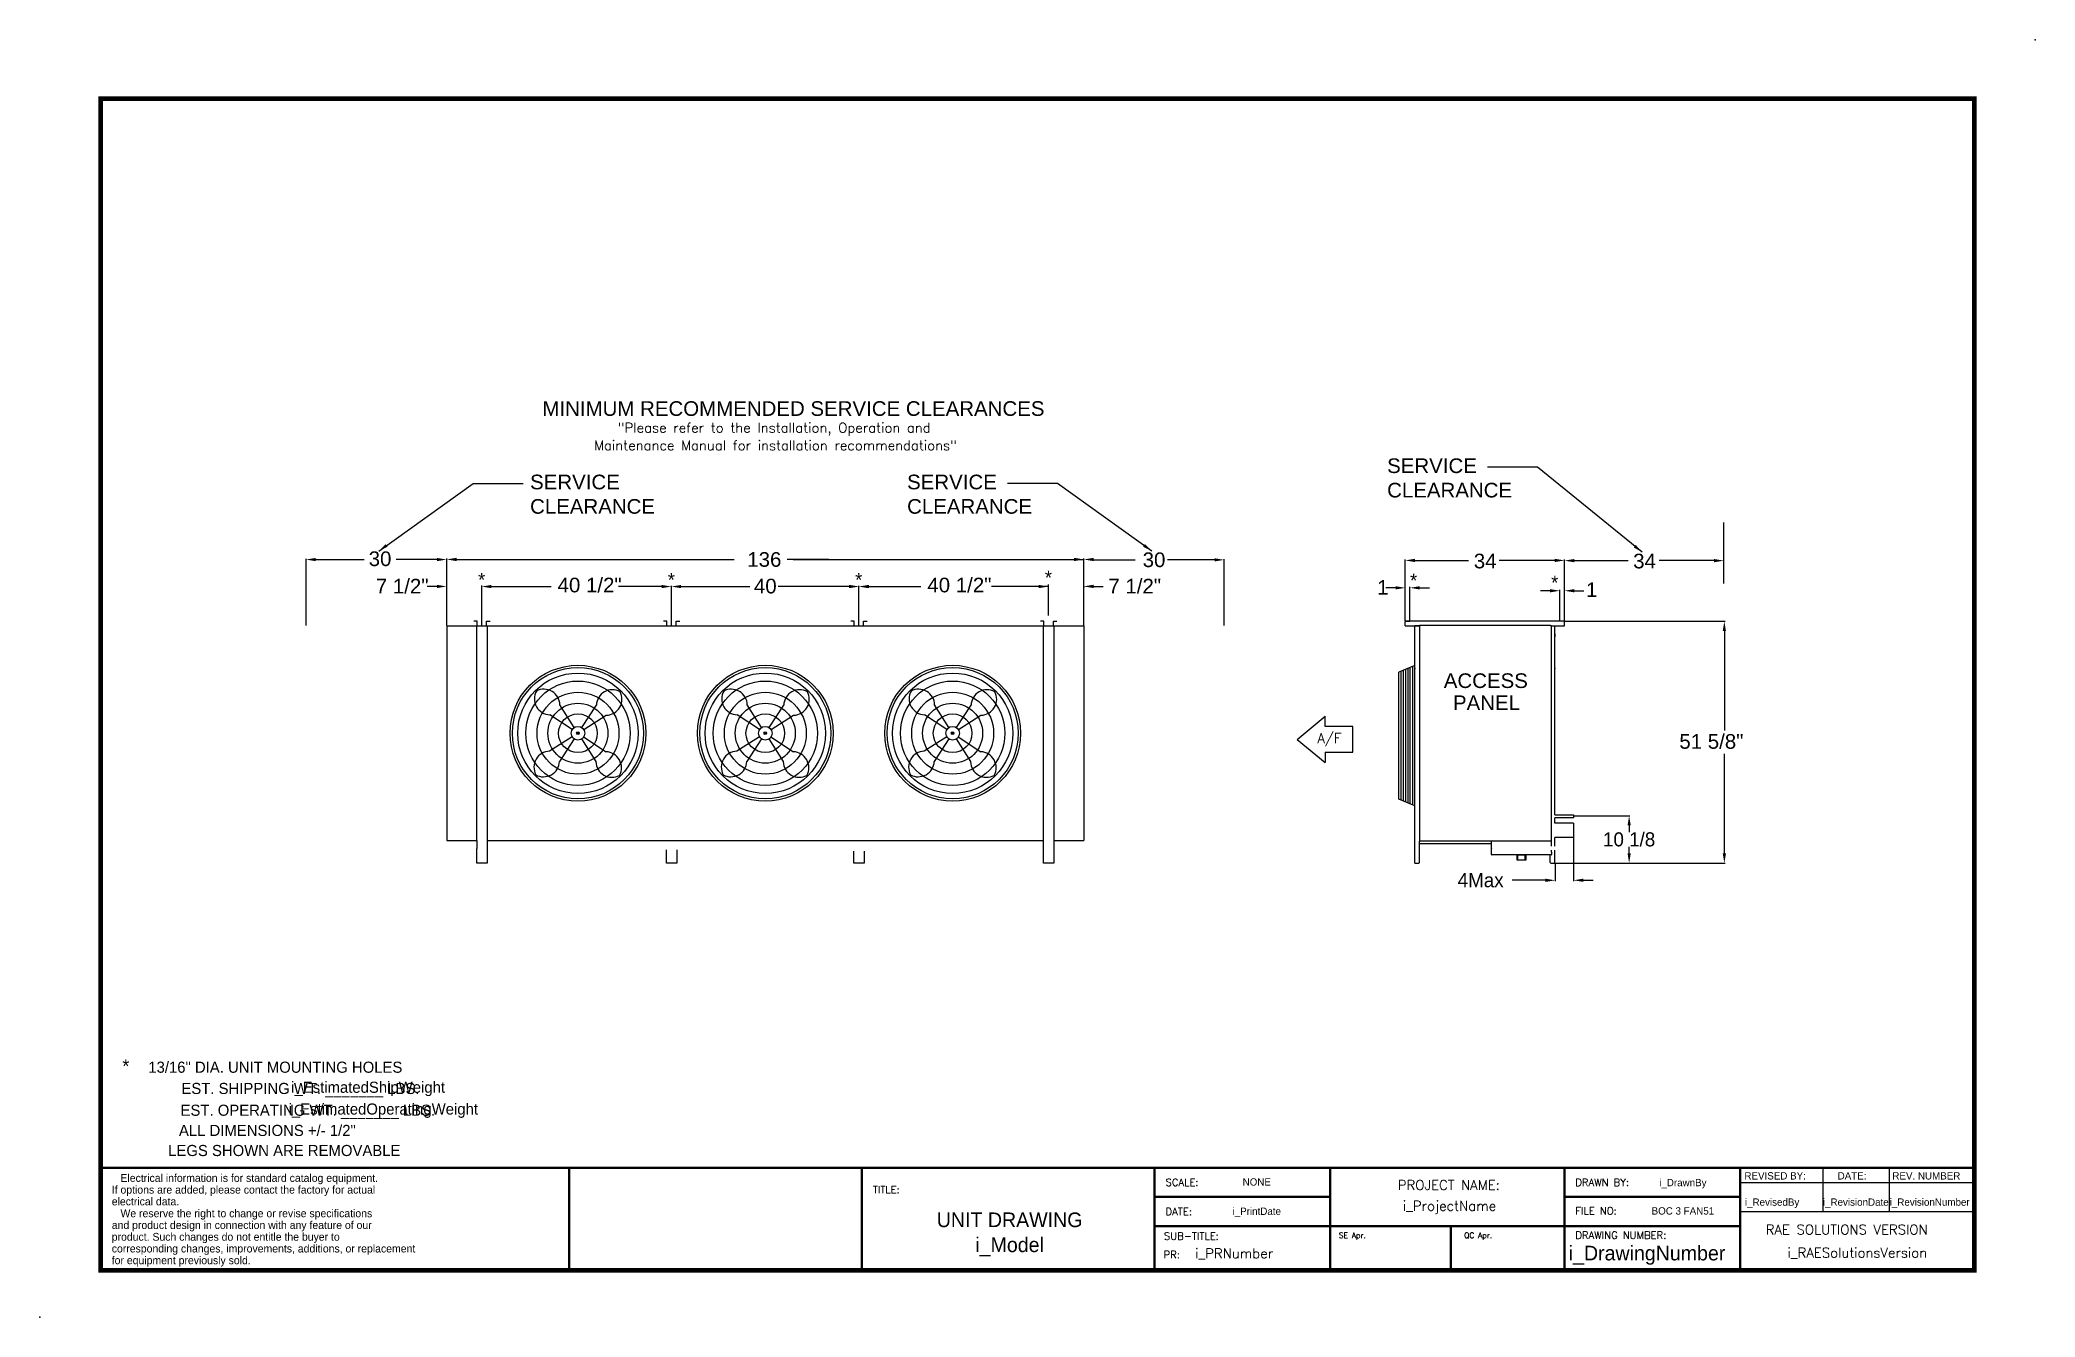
# Model space of a CAD drawing. Extents: x -13 to 413, y -10 to 263.
import ezdxf
from ezdxf.enums import TextEntityAlignment as Align

# ---------------------------------------------------------------- set-up
doc = ezdxf.new("R2010")
doc.units = 0
doc.header["$MEASUREMENT"] = 0
doc.layers.get('0').update_dxf_attribs({"linetype": 'CONTINUOUS'})
doc.layers.get('Defpoints').update_dxf_attribs({"linetype": 'CONTINUOUS'})
doc.layers.add('0 Unit', color=7, linetype='CONTINUOUS')
doc.styles.add('dimentions', font='ARIAL.TTF')
doc.styles.add('SIMPLEX', font='SIMPLEX')
doc.dimstyles.get("Standard").update_dxf_attribs({"dimtxt": 3, "dimasz": 2.075, "dimexe": 0.18, "dimexo": 0.0625, "dimgap": 0.09, "dimtad": 0, "dimtih": 1, "dimtoh": 1, "dimdec": 3, "dimzin": 0, "dimdsep": 46, "dimlunit": 5, "dimtxsty": 'STANDARD', "dimcen": 0.09, "dimadec": 0, "dimazin": 0, "dimtfac": 1, "dimtdec": 3, "dimtofl": 0, "dimtmove": 0, "dimatfit": 3, "dimfxl": 1, "dimfrac": 2, "dimtolj": 1, "dimtzin": 0, "dimarcsym": 0})

# ---------------------------------------------------------------- blocks, each defined once
blk = doc.blocks.new('*D17')
at = {"color": 0, "lineweight": -2}
for p, q in [((314.52, 96.98), (326.5, 96.98)), ((326.32, 94.9), (326.32, 93.51)), ((326.32, 88.94), (326.32, 90.33)), ((310.52, 86.86), (326.5, 86.86))]:
    blk.add_line(p, q, dxfattribs=at)
at = {"color": 0}
for points in [[(325.98, 94.9), (326.67, 94.9), (326.32, 96.98)], [(325.98, 88.94), (326.67, 88.94), (326.32, 86.86)]]:
    blk.add_solid(points, dxfattribs=at)
at = {"layer": 'Defpoints', "color": 0}
for p in [(314.46, 96.98), (326.32, 96.98), (310.46, 86.86)]:
    blk.add_point(p, dxfattribs=at)
at = {"color": 0, "insert": (326.32, 91.92), "char_height": 3, "attachment_point": 5}
blk.add_mtext('\\A1;10 1/8', dxfattribs=at)

msp = doc.modelspace()

# ---------------------------------------------------------------- linework, layer by layer
for p, q in [((346.5243, 146.5236), (346.5243, 159.5696)), ((278.5243, 138.5522), (278.5243, 151.6457)), ((280.5993, 151.4657), (292.0262, 151.4657)), ((310.4493, 151.4657), (298.5758, 151.4657)), ((312.5243, 138.5522), (312.5243, 151.6457)), ((312.5243, 138.5522), (312.5243, 151.5982)), ((314.5993, 151.4182), (326.1093, 151.4182)), ((344.4493, 151.4182), (332.7564, 151.4182)), ((278.5243, 138.4897), (278.5243, 138.3552)), ((312.5243, 138.4897), (278.5243, 138.4897)), ((278.5243, 138.4897), (279.5243, 138.4897)), ((278.5243, 138.3552), (278.5243, 138.3542)), ((278.5243, 137.4897), (278.5243, 138.3542)), ((278.5243, 137.4897), (281.4878, 137.4897)), ((280.5368, 87.0002), (280.5368, 137.4897)), ((281.4013, 137.4897), (280.5368, 137.4897)), ((281.5368, 137.4897), (281.4878, 137.4897)), ((309.5368, 137.5762), (281.5368, 137.5762)), ((281.5368, 137.4897), (281.5368, 137.5762)), ((281.5368, 137.4897), (281.5368, 91.5647)), ((309.5368, 137.5762), (309.7118, 137.5762)), ((309.7118, 90.4953), (309.7118, 137.5762)), ((309.7118, 137.4897), (312.5243, 137.4897)), ((310.4618, 97.1772), (310.4618, 137.4897)), ((312.5243, 138.4897), (311.5243, 138.4897)), ((312.5243, 138.4897), (312.5243, 138.3552)), ((312.5243, 138.3542), (312.5243, 138.3552)), ((312.5243, 137.6252), (312.5243, 138.3542)), ((312.5243, 137.4897), (312.5243, 137.6252)), ((312.5868, 138.4897), (346.8265, 138.4897)), ((346.6465, 136.4147), (346.6465, 115.1881)), ((310.4618, 135.8022), (310.4618, 135.1772)), ((280.5375, 129.0648), (277.1504, 127.6131)), ((277.6342, 100.309), (277.6342, 127.8205)), ((278.1181, 100.1016), (278.1181, 128.0279)), ((278.602, 128.2353), (278.602, 99.8942)), ((279.0859, 128.4426), (279.0859, 99.6869)), ((279.5697, 99.4795), (279.5697, 128.65)), ((280.0536, 128.8574), (280.0536, 99.2721)), ((280.5368, 128.4897), (280.5368, 128.3542)), ((310.4618, 128.4897), (310.4618, 128.3542)), ((277.1504, 100.5164), (277.1504, 127.6131)), ((255.4505, 113.2741), (261.3935, 118.2264)), ((261.3935, 115.9979), (261.3935, 118.2264)), ((267.3365, 115.9979), (261.3935, 115.9979)), ((267.3365, 110.5503), (267.3365, 115.9979)), ((255.4505, 113.2741), (261.3935, 108.3218)), ((261.3935, 110.5503), (261.3935, 108.3218)), ((261.3935, 110.5503), (267.3365, 110.5503)), ((346.6465, 88.9397), (346.6465, 110.1664)), ((280.5375, 99.0647), (277.1504, 100.5164)), ((310.4618, 97.1772), (314.4618, 97.1772)), ((314.4618, 96.5522), (310.4618, 96.5522)), ((310.4618, 95.3647), (310.4618, 96.5522)), ((314.4618, 95.3647), (310.4618, 95.3647)), ((314.4618, 97.1772), (314.4618, 96.5522)), ((314.4618, 95.3647), (314.4618, 92.3647)), ((314.4618, 94.3022), (314.4618, 93.4272)), ((309.7118, 91.5647), (281.5368, 91.5647)), ((281.539, 87.0002), (281.539, 91.5647)), ((281.539, 91.0335), (296.962, 91.0335)), ((296.9618, 89.57), (296.9618, 89.9502)), ((296.9618, 89.5699), (296.9618, 89.57)), ((296.9618, 89.2003), (296.9618, 89.5699)), ((296.962, 89.9546), (296.962, 91.5647)), ((296.962, 89.5744), (296.962, 89.9546)), ((296.962, 89.2048), (296.962, 89.5744)), ((309.7118, 89.2003), (309.7118, 89.6203)), ((314.4618, 92.3647), (310.4618, 92.3647)), ((310.4618, 90.4953), (310.4618, 92.3647)), ((310.4618, 87.0002), (310.4618, 89.6203)), ((314.4618, 92.4147), (314.4618, 83.0275)), ((280.5368, 86.8647), (280.5368, 86.9992)), ((280.5368, 86.8647), (281.4013, 86.8647)), ((281.4013, 86.8647), (281.4035, 86.8647)), ((281.5368, 87.0002), (281.539, 87.0002)), ((296.9618, 88.691), (296.9618, 89.2003)), ((309.6608, 88.64), (297.0128, 88.64)), ((302.3368, 88.64), (302.3368, 87.607)), ((302.3368, 88.64), (304.3368, 88.64)), ((302.3368, 87.607), (304.3368, 87.607)), ((302.5868, 87.607), (302.5868, 88.6377)), ((304.0868, 87.607), (304.0868, 88.6235)), ((304.3368, 87.607), (304.3368, 88.64)), ((309.4618, 87.0002), (309.4618, 88.64)), ((309.5973, 86.8647), (310.4618, 86.8647)), ((309.7118, 89.2003), (309.7118, 88.691)), ((310.4618, 86.8647), (310.4618, 86.9992)), ((310.5243, 86.8647), (346.8265, 86.8647)), ((310.5243, 86.8022), (310.5243, 83.0275)), ((308.4493, 83.2075), (301.3724, 83.2075)), ((316.5368, 83.2075), (318.6118, 83.2075)), ((100.0002, 0.0001), (100.0002, 21.8751)), ((162.5002, 0.0001), (162.5002, 21.8751)), ((225.0001, 21.8751), (350, 21.8751)), ((225.0001, 0.0001), (225.0001, 21.8751)), ((262.5001, 21.8751), (262.5001, 0.0001)), ((312.5001, 21.8751), (312.5001, 9.3751)), ((350, 21.8751), (350, 0.0001)), ((350, 21.8751), (400, 21.8751)), ((350, 21.8751), (350, 18.7501)), ((367.6421, 21.8751), (367.6421, 12.5001)), ((381.8501, 21.8751), (381.8501, 12.5001)), ((350, 18.7501), (400, 18.7501)), ((262.5001, 15.6251), (225.0001, 15.6251)), ((312.5001, 15.6251), (350, 15.6251)), ((312.5001, 9.3751), (312.5001, 15.6251)), ((350, 9.3751), (225.0001, 9.3751)), ((288.2813, 9.3751), (288.2813, 0.0001)), ((312.5001, 9.3751), (312.5001, 0.0001)), ((350, 12.5001), (400, 12.5001))]:
    msp.add_line(p, q)
at = {"lineweight": 30}
for p, q in [((276.4493, 145.6185), (274.3743, 145.6185)), ((278.5243, 138.5522), (278.5243, 145.7985)), ((279.5243, 138.5522), (279.5243, 145.7985)), ((281.5993, 145.6185), (283.6743, 145.6185)), ((309.4493, 144.9939), (307.3743, 144.9939)), ((311.5243, 138.5522), (311.5243, 145.1739)), ((312.5243, 138.5522), (312.5243, 145.1739)), ((314.5993, 144.9939), (316.6743, 144.9939)), ((309.7118, 89.2003), (309.7118, 89.6203))]:
    msp.add_line(p, q, dxfattribs=at)
for points, const_width in [([(0.0003, 0.0001), (400, 0.0001), (400, 249.9999), (0.0003, 249.9999), (0.0003, 0.0001)], 1), ([(100.5914, 21.8751), (0.0003, 21.8751)], 0.5), ([(400, 21.8751), (100.0002, 21.8751), (100.0002, 0.0001)], 0.5), ([(162.5002, 21.8751), (162.5002, 0.0001)], 0.5), ([(225.0001, 21.8751), (225.0001, 0.0001)], 0.5), ([(262.5001, 21.8751), (262.5001, 0.0001)], 0.5), ([(312.5001, 21.8751), (312.5001, 0.0001)], 0.5), ([(350, 0.0001), (350, 21.8751), (400, 21.8751)], 0.5), ([(262.5001, 15.6251), (225.0001, 15.6251)], 0.5), ([(350, 15.6251), (312.5001, 15.6251), (312.5001, 0.0001)], 0.5), ([(350, 9.3751), (225.0001, 9.3751)], 0.5), ([(288.2813, 9.3751), (288.2813, 0.0001)], 0.5)]:
    msp.add_lwpolyline(points, dxfattribs=dict(const_width=const_width))
for centre, radius, start, end in [((297.0127, 89.9502), 0.0509, 175.003083, 180.008621), ((297.0126, 89.57), 0.0509, 174.999523, 180.012182), ((297.0127, 89.57), 0.0509, 175.003083, 180.008621), ((281.4035, 87.0002), 0.1355, 270, 0), ((297.0126, 89.2003), 0.0509, 174.999523, 180.012182), ((297.0128, 88.691), 0.051, 180, 270.001695), ((309.5973, 87.0002), 0.1355, 180, 270), ((309.6608, 88.691), 0.051, 269.997646, 0)]:
    msp.add_arc(centre, radius, start, end)
for p in [(412.9961, 262.5336), (350, 0.0001), (-13, -10)]:
    msp.add_point(p)
for points in [[(280.5993, 151.8116), (280.5993, 151.1199), (278.5243, 151.4657)], [(310.4493, 151.8116), (310.4493, 151.1199), (312.5243, 151.4657)], [(314.5993, 151.764), (314.5993, 151.0724), (312.5243, 151.4182)], [(344.4493, 151.764), (344.4493, 151.0724), (346.5243, 151.4182)], [(276.4493, 145.9644), (276.4493, 145.2727), (278.5243, 145.6185)], [(281.5993, 145.9644), (281.5993, 145.2727), (279.5243, 145.6185)], [(309.4493, 145.3398), (309.4493, 144.6481), (311.5243, 144.9939)], [(314.5993, 145.3398), (314.5993, 144.6481), (312.5243, 144.9939)], [(346.3007, 136.4147), (346.9924, 136.4147), (346.6465, 138.4897)], [(346.3007, 88.9397), (346.9924, 88.9397), (346.6465, 86.8647)], [(308.4493, 83.5533), (308.4493, 82.8617), (310.5243, 83.2075)], [(316.5368, 83.5533), (316.5368, 82.8617), (314.4618, 83.2075)]]:
    msp.add_solid(points)
at = {"layer": '0 Unit', "lineweight": 30}
for p, q in [((43.831, 137.6022), (43.831, 151.8316)), ((45.906, 151.6516), (56.2498, 151.6516)), ((71.756, 151.6516), (63.0859, 151.6516)), ((73.8768, 137.6022), (73.8768, 151.8521)), ((73.8768, 137.6022), (73.8768, 151.8316)), ((75.906, 151.6721), (135.2603, 151.6721)), ((75.9518, 151.6721), (135.2603, 151.6721)), ((155.4769, 151.6721), (146.5209, 151.6721)), ((155.4769, 151.6721), (146.7194, 151.6721)), ((147.82, 151.6721), (155.4769, 151.6721)), ((147.82, 151.6721), (209.88, 151.6721)), ((209.88, 137.6022), (209.88, 151.8521)), ((209.88, 137.6022), (209.88, 151.8521)), ((209.88, 137.6022), (209.88, 151.7629)), ((211.955, 151.5829), (220.8295, 151.5829)), ((237.805, 151.5829), (227.7719, 151.5829)), ((239.88, 137.6022), (239.88, 151.7629)), ((71.756, 145.9098), (69.681, 145.9098)), ((73.8768, 137.6022), (73.8768, 146.0701)), ((81.33, 137.6219), (81.33, 146.0898)), ((81.33, 137.6022), (81.33, 146.0701)), ((83.405, 145.8901), (96.134, 145.8901)), ((83.405, 145.8901), (85.48, 145.8901)), ((119.755, 145.8901), (110.5324, 145.8901)), ((121.83, 137.6022), (121.83, 146.0701)), ((121.83, 137.6022), (121.83, 146.0701)), ((123.905, 145.8901), (138.5949, 145.8901)), ((159.755, 145.8901), (144.6604, 145.8901)), ((161.83, 137.6022), (161.83, 146.0701)), ((161.83, 137.6022), (161.83, 146.0701)), ((161.83, 137.6022), (161.83, 146.0701)), ((161.83, 137.6022), (161.83, 146.0701)), ((161.83, 137.6022), (161.83, 146.0701)), ((161.83, 137.6022), (161.83, 146.0701)), ((161.83, 137.6022), (161.83, 146.0701)), ((161.83, 137.6022), (161.83, 146.0701)), ((163.905, 145.8901), (175.0643, 145.8901)), ((202.33, 145.8901), (190.1962, 145.8901)), ((200.255, 145.8901), (198.18, 145.8901)), ((202.33, 139.7261), (202.33, 146.3176)), ((209.88, 139.7261), (209.88, 147.92)), ((209.88, 137.6022), (209.88, 146.0701)), ((209.9258, 145.8276), (209.9258, 145.6922)), ((211.955, 145.9215), (214.03, 145.9215)), ((211.964, 145.9215), (213.3474, 145.9215))]:
    msp.add_line(p, q, dxfattribs=at)
at = {"layer": '0 Unit'}
for p, q in [((73.88, 137.4897), (81.38, 137.4897)), ((73.88, 137.4897), (73.88, 91.6772)), ((80.38, 138.4897), (79.63, 138.4897)), ((80.255, 137.4897), (82.505, 137.4897)), ((80.255, 91.6772), (80.255, 137.4897)), ((80.38, 137.4897), (80.38, 138.4897)), ((80.38, 137.4897), (82.38, 137.4897)), ((82.38, 137.4897), (82.38, 138.4897)), ((82.38, 138.4897), (83.13, 138.4897)), ((82.505, 137.4897), (82.505, 91.6772)), ((82.505, 137.4897), (209.88, 137.4897)), ((120.88, 138.4897), (120.13, 138.4897)), ((120.755, 137.4897), (123.005, 137.4897)), ((120.88, 137.4897), (120.88, 138.4897)), ((120.88, 137.4897), (122.88, 137.4897)), ((122.88, 137.4897), (122.88, 138.4897)), ((122.88, 138.4897), (123.63, 138.4897)), ((160.88, 138.4897), (160.13, 138.4897)), ((160.88, 138.4897), (160.13, 138.4897)), ((160.88, 138.4897), (160.13, 138.4897)), ((160.755, 137.4897), (163.005, 137.4897)), ((160.755, 137.4897), (163.005, 137.4897)), ((160.755, 137.4897), (163.005, 137.4897)), ((160.88, 137.4897), (160.88, 138.4897)), ((160.88, 137.4897), (160.88, 138.4897)), ((160.88, 137.4897), (160.88, 138.4897)), ((160.88, 137.4897), (162.88, 137.4897)), ((160.88, 137.4897), (162.88, 137.4897)), ((160.88, 137.4897), (162.88, 137.4897)), ((162.88, 137.4897), (162.88, 138.4897)), ((162.88, 138.4897), (163.63, 138.4897)), ((162.88, 137.4897), (162.88, 138.4897)), ((162.88, 138.4897), (163.63, 138.4897)), ((162.88, 137.4897), (162.88, 138.4897)), ((162.88, 138.4897), (163.63, 138.4897)), ((201.38, 138.4897), (200.63, 138.4897)), ((201.255, 137.4897), (203.505, 137.4897)), ((201.255, 86.8647), (201.255, 137.4897)), ((201.38, 137.4897), (201.38, 138.4897)), ((201.38, 137.4897), (203.38, 137.4897)), ((203.38, 137.4897), (203.38, 138.4897)), ((203.38, 138.4897), (204.13, 138.4897)), ((203.505, 137.4897), (203.505, 86.8647)), ((209.88, 137.4897), (209.88, 91.6772)), ((101.1019, 115.8086), (98.0347, 120.6377)), ((102.676, 115.797), (105.8139, 120.5804)), ((141.1019, 115.8086), (138.0347, 120.6377)), ((142.676, 115.797), (145.8139, 120.5804)), ((181.1019, 115.8086), (178.0347, 120.6377)), ((182.676, 115.797), (185.8139, 120.5804)), ((100.6665, 115.3795), (95.883, 118.5175)), ((103.105, 115.3616), (107.9342, 118.4287)), ((140.6665, 115.3795), (135.883, 118.5175)), ((143.105, 115.3616), (147.9342, 118.4287)), ((180.6665, 115.3795), (175.883, 118.5175)), ((183.105, 115.3616), (187.9342, 118.4287)), ((100.6549, 113.8054), (95.8257, 110.7383)), ((101.0839, 113.37), (97.946, 108.5866)), ((102.658, 113.3584), (105.7252, 108.5292)), ((103.0935, 113.7874), (107.8769, 110.6495)), ((140.6549, 113.8054), (135.8257, 110.7383)), ((141.0839, 113.37), (137.946, 108.5866)), ((142.658, 113.3584), (145.7252, 108.5292)), ((143.0935, 113.7874), (147.8769, 110.6495)), ((180.6549, 113.8054), (175.8257, 110.7383)), ((181.0839, 113.37), (177.946, 108.5866)), ((182.658, 113.3584), (185.7252, 108.5292)), ((183.0935, 113.7874), (187.8769, 110.6495)), ((73.88, 91.6772), (80.255, 91.6772)), ((80.255, 91.6772), (80.255, 90.0227)), ((80.255, 86.8647), (80.255, 90.0227)), ((82.505, 91.6772), (201.255, 91.6772)), ((82.505, 91.6772), (82.505, 90.0098)), ((82.505, 90.0098), (82.505, 86.8647)), ((120.755, 86.8647), (120.755, 89.7135)), ((123.005, 89.6964), (123.005, 86.8647)), ((203.505, 91.6772), (209.88, 91.6772)), ((82.505, 86.8647), (80.255, 86.8647)), ((123.005, 86.8647), (120.755, 86.8647)), ((160.755, 86.8647), (160.755, 89.4081)), ((160.755, 86.8647), (160.755, 89.4081)), ((160.755, 86.8647), (160.755, 89.4081)), ((163.005, 86.8647), (160.755, 86.8647)), ((163.005, 86.8647), (160.755, 86.8647)), ((163.005, 86.8647), (160.755, 86.8647)), ((163.005, 89.391), (163.005, 86.8647)), ((163.005, 89.391), (163.005, 86.8647)), ((163.005, 89.391), (163.005, 86.8647)), ((203.505, 86.8647), (201.255, 86.8647))]:
    msp.add_line(p, q, dxfattribs=at)
for centre, radius in [((101.88, 114.5835), 14.5), ((101.88, 114.5835), 14), ((141.88, 114.5835), 14.5), ((141.88, 114.5835), 14), ((181.88, 114.5835), 14.5), ((181.88, 114.5835), 14), ((101.88, 114.5835), 12.8518), ((101.88, 114.5835), 11.1391), ((141.88, 114.5835), 12.8518), ((141.88, 114.5835), 11.1391), ((181.88, 114.5835), 12.8518), ((181.88, 114.5835), 11.1391), ((101.88, 114.5835), 8.7386), ((101.88, 114.5835), 6.4014), ((141.88, 114.5835), 8.7386), ((141.88, 114.5835), 6.4014), ((181.88, 114.5835), 8.7386), ((181.88, 114.5835), 6.4014), ((101.88, 114.5835), 4.1326), ((101.88, 114.5835), 1.4513), ((141.88, 114.5835), 4.1326), ((141.88, 114.5835), 1.4513), ((181.88, 114.5835), 4.1326), ((181.88, 114.5835), 1.4513), ((101.88, 114.5835), 0.2865), ((141.88, 114.5835), 0.2865), ((181.88, 114.5835), 0.2865)]:
    msp.add_circle(centre, radius, dxfattribs=at)
for centre, start, end in [((96.0137, 121.9416), 151.300354, 267.814713), ((94.6091, 120.5575), 1.341174, 117.855533), ((109.238, 120.4498), 61.300354, 177.814713), ((136.0137, 121.9416), 151.300354, 267.814713), ((134.6091, 120.5575), 1.341174, 117.855533), ((149.238, 120.4498), 61.300354, 177.814713), ((176.0137, 121.9416), 151.300354, 267.814713), ((174.6091, 120.5575), 1.341174, 117.855533), ((189.238, 120.4498), 61.300354, 177.814713), ((107.854, 121.8544), 271.341174, 27.855533), ((147.854, 121.8544), 271.341174, 27.855533), ((187.854, 121.8544), 271.341174, 27.855533), ((95.9059, 107.3126), 91.341174, 207.855533), ((94.5219, 108.7172), 241.300354, 357.814713), ((109.1508, 108.6094), 181.341174, 297.855533), ((107.7462, 107.2254), 331.300354, 87.814713), ((135.9059, 107.3126), 91.341174, 207.855533), ((134.5219, 108.7172), 241.300354, 357.814713), ((149.1508, 108.6094), 181.341174, 297.855533), ((147.7462, 107.2254), 331.300354, 87.814713), ((175.9059, 107.3126), 91.341174, 207.855533), ((174.5219, 108.7172), 241.300354, 357.814713), ((189.1508, 108.6094), 181.341174, 297.855533), ((187.7462, 107.2254), 331.300354, 87.814713)]:
    msp.add_arc(centre, 3.4266, start, end, dxfattribs=at)
for p in [(101.88, 114.5835), (141.88, 114.5835), (181.88, 114.5835)]:
    msp.add_point(p, dxfattribs=at)
at = {"layer": '0 Unit', "lineweight": 30}
for points in [[(45.906, 151.9974), (45.906, 151.3057), (43.831, 151.6516)], [(71.756, 151.9974), (71.756, 151.3057), (73.831, 151.6516)], [(75.906, 152.0179), (75.906, 151.3262), (73.831, 151.6721)], [(75.906, 152.0179), (75.906, 151.3262), (73.831, 151.6721)], [(75.9518, 152.0179), (75.9518, 151.3262), (73.8768, 151.6721)], [(75.9518, 152.0179), (75.9518, 151.3262), (73.8768, 151.6721)], [(207.805, 152.0179), (207.805, 151.3262), (209.88, 151.6721)], [(207.805, 152.0179), (207.805, 151.3262), (209.88, 151.6721)], [(207.8508, 152.0179), (207.8508, 151.3262), (209.9258, 151.6721)], [(207.8508, 152.0179), (207.8508, 151.3262), (209.9258, 151.6721)], [(211.955, 152.0103), (211.955, 151.3186), (209.88, 151.6644)], [(237.805, 151.9288), (237.805, 151.2371), (239.88, 151.5829)], [(71.756, 146.2557), (71.756, 145.564), (73.831, 145.9098)], [(83.405, 146.236), (83.405, 145.5443), (81.33, 145.8901)], [(83.405, 146.236), (83.405, 145.5443), (81.33, 145.8901)], [(119.755, 146.236), (119.755, 145.5443), (121.83, 145.8901)], [(123.905, 146.236), (123.905, 145.5443), (121.83, 145.8901)], [(159.755, 146.236), (159.755, 145.5443), (161.83, 145.8901)], [(159.755, 146.236), (159.755, 145.5443), (161.83, 145.8901)], [(159.755, 146.236), (159.755, 145.5443), (161.83, 145.8901)], [(159.8518, 146.236), (159.8518, 145.5443), (161.9268, 145.8901)], [(163.905, 146.236), (163.905, 145.5443), (161.83, 145.8901)], [(163.905, 146.236), (163.905, 145.5443), (161.83, 145.8901)], [(163.905, 146.236), (163.905, 145.5443), (161.83, 145.8901)], [(164.0018, 146.236), (164.0018, 145.5443), (161.9268, 145.8901)], [(200.255, 146.236), (200.255, 145.5443), (202.33, 145.8901)], [(211.955, 146.2674), (211.955, 145.5757), (209.88, 145.9215)]]:
    msp.add_solid(points, dxfattribs=at)

# ---------------------------------------------------------------- texts
at = {"lineweight": 30}
for s, height, style, p in [('MINIMUM RECOMMENDED SERVICE CLEARANCES', 3.124998, 'dimentions', (94.2907, 182.3098)), ('SE Apr.', 1.17187, 'SIMPLEX', (264.3359, 6.8494)), ('QC Apr.', 1.17187, 'SIMPLEX', (291.1006, 6.8494))]:
    msp.add_text(s, height=height, dxfattribs=dict(at, style=style)).set_placement(p)
at = {"style": 'SIMPLEX'}
for s, p in [('"Please refer to the Installation, Operation and', (143.7935, 178.7355)), ('Maintenance Manual for installation recommendations"', (144.041, 174.9744)), ('PROJECT NAME:', (287.8139, 17.1356)), ('i_ProjectName', (287.9717, 12.6943)), ('i_RAESolutionsVersion', (375.0516, 2.704))]:
    msp.add_text(s, height=2.074999, dxfattribs=at).set_placement(p, align=Align.CENTER)
for s, height, p in [('*', 2.9229, (280.3034, 145.7181)), ('*', 2.9229, (310.4371, 145.2626)), ('*', 2.9229, (5.3508, 42.0924)), ('EST. SHIPPING WT. _______ LBS.', 2.375, (42.6352, 37.5998)), ('i_EstimatedShipWeight', 2.377726, (57.0706, 37.8593)), ('EST. OPERATING WT. _______ LBS.', 2.375, (44.2123, 32.9542)), ('i_EstimatedOperatingWeight', 2.375, (60.3204, 33.2136)), ('ALL DIMENSIONS +/- 1/2"', 2.375, (35.5643, 28.6439)), ('LEGS SHOWN ARE REMOVABLE', 2.375, (39.1826, 24.3596)), ('NONE', 1.5625, (246.8171, 18.0514)), ('i_DrawnBy', 1.5625, (337.7934, 17.9173)), ('i_PrintDate', 1.562499, (246.8171, 11.8014)), ('BOC 3 FAN51', 1.562499, (337.7934, 11.872)), ('i_RevisedBy', 1.562499, (356.8472, 13.7535)), ('i_RevisionDate', 1.562499, (374.7101, 13.7535)), ('i_RevisionNumber', 1.562499, (390.489, 13.7535)), ('UNIT DRAWING', 3.124998, (194.0455, 9.1917)), ('i_Model', 3.125, (194.0455, 3.8656)), ('i_DrawingNumber', 3.124998, (330.1413, 2.091))]:
    msp.add_text(s, height=height).set_placement(p, align=Align.CENTER)
for s, height, style, p in [('ACCESS', 3.125, 'dimentions', (286.7465, 124.2408)), ('PANEL', 3.125, 'dimentions', (288.7046, 119.5227)), ('A/F', 2.075, 'SIMPLEX', (259.742, 112.5016)), ('TITLE:', 1.5625, 'SIMPLEX', (164.8439, 16.4063)), ('SCALE:', 1.5625, 'SIMPLEX', (227.3439, 17.9688)), ('DRAWN BY:', 1.5625, 'SIMPLEX', (314.8438, 17.9688)), ('DATE:', 1.5625, 'SIMPLEX', (227.3439, 11.7188)), ('FILE NO:', 1.5625, 'SIMPLEX', (314.8438, 11.8699)), ('RAE SOLUTIONS VERSION', 2.074999, 'SIMPLEX', (355.478, 7.6344)), ('SUB-TITLE:', 1.5625, 'SIMPLEX', (227.0053, 6.4999)), ('i_PRNumber', 2.075, 'SIMPLEX', (233.6764, 2.5485)), ('DRAWING NUMBER:', 1.562499, 'SIMPLEX', (314.8438, 6.6896))]:
    msp.add_text(s, height=height, dxfattribs=dict(style=style)).set_placement(p)
for s, height, p in [('13/16" DIA. UNIT MOUNTING HOLES', 2.375, (10.1434, 42.1336)), ('REVISED BY:', 1.562499, (350.9379, 19.3561)), ('DATE:', 1.5625, (370.8353, 19.3561)), ('REV. NUMBER', 1.562499, (382.5199, 19.3561))]:
    msp.add_text(s, height=height).set_placement(p)
at = {"lineweight": 25}
for s, p in [('If options are added, please contact the factory for actual', (2.3419, 16.3452)), ('   Electrical information is for standard catalog equipment.', (2.3419, 18.8506)), ('electrical data.', (2.3419, 13.8399)), ('   We reserve the right to change or revise specifications', (2.3419, 11.303)), ('and product design in connection with any feature of our', (2.3419, 8.7976)), ('corresponding changes, improvements, additions, or replacement ', (2.3419, 3.7869)), ('product. Such changes do not entitle the buyer to', (2.3419, 6.2923)), ('for equipment previously sold.', (2.3419, 1.2816))]:
    msp.add_text(s, height=1.670224, dxfattribs=at).set_placement(p)
at = {"style": 'SIMPLEX'}
msp.add_text('PR:', height=1.5625, dxfattribs=at).set_placement((230.4048, 2.5485), align=Align.RIGHT)
at = {"lineweight": 30, "char_height": 3.125, "attachment_point": 1, "style": 'dimentions'}
for s, insert, width in [('SERVICE CLEARANCE', (274.6493, 173.2346), 35.53462), ('\\A1;34', (293.15, 152.8971), 36.839333), ('\\A1;34', (327.1812, 152.8939), 36.839333), ('\\A1;1', (272.5198, 147.272), 36.839333), ('\\A1;1', (317.1101, 146.7655), 36.839333)]:
    msp.add_mtext(s, dxfattribs=dict(at, insert=insert, width=width))
at = {"insert": (337.0399, 114.3991), "char_height": 3.125, "width": 15.879072, "attachment_point": 1, "style": 'dimentions'}
msp.add_mtext('51 5/8"', dxfattribs=at)
at = {"insert": (294.6107, 83.2075), "char_height": 3, "attachment_point": 5}
msp.add_mtext('4Max', dxfattribs=at)
at = {"layer": '0 Unit'}
for p in [(202.3279, 146.3286), (81.3237, 145.8707), (121.8237, 145.8511), (161.8237, 145.8511)]:
    msp.add_text('*', height=2.9229, dxfattribs=at).set_placement(p, align=Align.CENTER)
at = {"layer": '0 Unit', "lineweight": 30, "char_height": 3.125, "width": 35.53462, "attachment_point": 1, "style": 'dimentions'}
for insert in [(91.6565, 169.7637), (172.1539, 169.7637)]:
    msp.add_mtext('SERVICE CLEARANCE', dxfattribs=dict(at, insert=insert))
at = {"layer": '0 Unit', "char_height": 3.125, "attachment_point": 1, "style": 'dimentions'}
for s, insert, width in [('\\A1;30', (57.1985, 153.3845), 12.79444), ('136', (138.0298, 153.2318), 12.79444), ('7 1/2"', (58.7159, 147.5382), 12.79444), ('40 1/2"', (97.5323, 147.7756), 13.993886), ('\\A1;40', (139.4523, 147.553), 12.79444), ('40 1/2"', (176.4809, 147.7756), 15.879072), ('7 1/2"', (215.1298, 147.5382), 12.79444)]:
    msp.add_mtext(s, dxfattribs=dict(at, insert=insert, width=width))
at = {"layer": '0 Unit', "lineweight": 30, "insert": (224.88, 151.5829), "char_height": 3.125, "attachment_point": 5, "style": 'dimentions'}
msp.add_mtext('\\A1;30', dxfattribs=at)

# ---------------------------------------------------------------- dimensions: what is measured, and where the dimension line sits
dim = msp.add_linear_dim(base=(326.322423, 96.977247), p1=(310.461769, 86.864748), p2=(314.461769, 96.977247), angle=90, dimstyle='Standard')
dim.commit()
dim.dimension.update_dxf_attribs({"geometry": '*D17', "text_midpoint": (326.322423, 91.920998)})

# ---------------------------------------------------------------- leaders
at = {"lineweight": 30}
msp.add_leader([(329.1253, 153.1938), (306.7551, 171.3526), (296.0773, 171.3307)], dimstyle='Standard', override={"dimgap": 0.09, "dimtad": 0}, dxfattribs=at)
at = {"layer": '0 Unit', "lineweight": 30}
for points in [[(59.3328, 153.4409), (79.5002, 167.8816), (90.178, 167.8597)], [(224.4271, 153.4409), (204.2597, 167.8816), (193.5819, 167.8597)]]:
    msp.add_leader(points, dimstyle='Standard', override={"dimgap": 0.09, "dimtad": 0}, dxfattribs=at)

doc.saveas('drawing.dxf')
